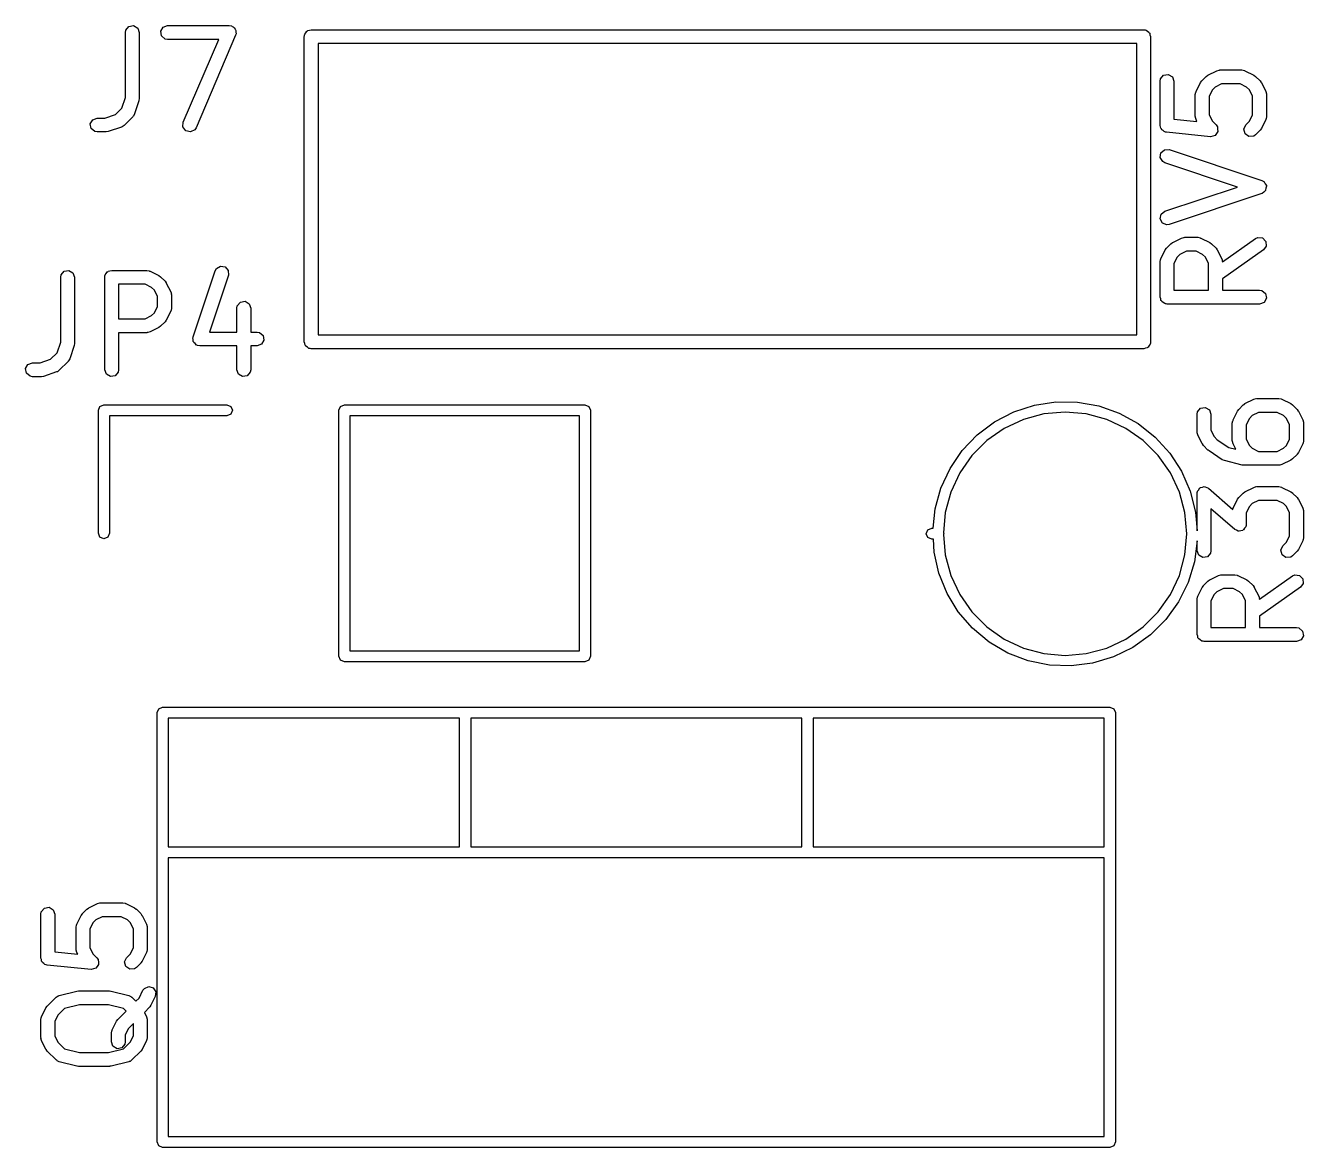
# Model space of a CAD drawing. Extents: x 10 to 287, y -200 to -10.
# Drawn here: x 96.61 to 110.43, y -58.96 to -46.83 of the extents above; entities that cross this region are included whole.
import ezdxf

# ---------------------------------------------------------------- set-up
doc = ezdxf.new("R2010")
doc.units = 0
doc.layers.add('BLACK', color=7, linetype='CONTINUOUS')

msp = doc.modelspace()

# ---------------------------------------------------------------- linework, layer by layer
at = {"layer": 'BLACK', "linetype": 'CONTINUOUS'}
for p, q in [((97.7292, -46.8405), (97.7797, -46.8315)), ((97.7797, -46.8315), (97.8241, -46.8572)), ((98.0994, -46.848), (98.1476, -46.8304)), ((98.1476, -46.8304), (98.8143, -46.8304)), ((98.8143, -46.8304), (98.8399, -46.8349)), ((97.6917, -46.9054), (97.6962, -46.8798)), ((97.6917, -47.6075), (97.6917, -46.9054)), ((97.6962, -46.8798), (97.7292, -46.8405)), ((97.8241, -46.8572), (97.8417, -46.9054)), ((97.8417, -46.9054), (97.8417, -47.6197)), ((98.0738, -46.8924), (98.0994, -46.848)), ((98.0827, -46.9429), (98.0738, -46.8924)), ((98.122, -46.9759), (98.0827, -46.9429)), ((98.8832, -46.935), (98.4547, -47.935)), ((98.8399, -46.8349), (98.8467, -46.8406)), ((98.8467, -46.8406), (98.8554, -46.8426)), ((98.8554, -46.8426), (98.8658, -46.8567)), ((98.8658, -46.8567), (98.8792, -46.8679)), ((98.8792, -46.8679), (98.8808, -46.8766)), ((98.8808, -46.8766), (98.8861, -46.8837)), ((98.8837, -46.9261), (98.8832, -46.935)), ((98.8881, -46.9184), (98.8837, -46.9261)), ((98.8861, -46.8837), (98.8851, -46.9012)), ((98.8851, -46.9012), (98.8881, -46.9184)), ((99.625, -46.95), (99.6267, -46.9403)), ((99.625, -50.25), (99.625, -46.95)), ((99.6261, -46.937), (99.6278, -46.9341)), ((99.6267, -46.9403), (99.6261, -46.937)), ((99.6278, -46.9341), (99.6295, -46.9243)), ((99.6295, -46.9243), (99.642, -46.9094)), ((99.642, -46.9094), (99.6518, -46.8925)), ((99.6518, -46.8925), (99.6581, -46.8902)), ((99.6581, -46.8902), (99.6625, -46.885)), ((99.6625, -46.885), (99.6817, -46.8817)), ((99.6817, -46.8817), (99.7, -46.875)), ((99.7, -46.875), (108.7, -46.875)), ((108.7, -46.875), (108.71, -46.8767)), ((108.71, -46.8767), (108.713, -46.8761)), ((108.713, -46.8761), (108.716, -46.8778)), ((108.716, -46.8778), (108.726, -46.8795)), ((108.726, -46.8795), (108.741, -46.892)), ((108.741, -46.892), (108.757, -46.9018)), ((108.757, -46.9018), (108.76, -46.9081)), ((108.76, -46.9081), (108.765, -46.9125)), ((108.765, -46.9125), (108.768, -46.9317)), ((108.768, -46.9317), (108.775, -46.95)), ((108.775, -46.95), (108.775, -50.25)), ((98.1476, -46.9804), (98.122, -46.9759)), ((98.7005, -46.9804), (98.1476, -46.9804)), ((98.3168, -47.8759), (98.7005, -46.9804)), ((99.775, -47.025), (99.775, -50.175)), ((108.625, -47.025), (99.775, -47.025)), ((108.625, -50.175), (108.625, -47.025)), ((108.882, -47.4077), (108.915, -47.3684)), ((108.915, -47.3684), (108.965, -47.3595)), ((108.965, -47.3595), (109.01, -47.3851)), ((109.01, -47.3851), (109.027, -47.4333)), ((109.328, -47.4279), (109.376, -47.3803)), ((109.376, -47.3803), (109.394, -47.3674)), ((109.394, -47.3674), (109.395, -47.3663)), ((109.395, -47.3663), (109.49, -47.3186)), ((109.49, -47.3186), (109.515, -47.3112)), ((109.515, -47.3112), (109.52, -47.3122)), ((109.52, -47.3122), (109.524, -47.3107)), ((109.524, -47.3107), (109.762, -47.3107)), ((109.762, -47.3107), (109.788, -47.3152)), ((109.788, -47.3152), (109.791, -47.3181)), ((109.791, -47.3181), (109.795, -47.3186)), ((109.795, -47.3186), (109.891, -47.3663)), ((109.891, -47.3663), (109.909, -47.3796)), ((109.909, -47.3796), (109.91, -47.3803)), ((109.91, -47.3803), (109.958, -47.4279)), ((108.877, -47.4333), (108.882, -47.4077)), ((108.877, -47.9095), (108.877, -47.4333)), ((109.027, -47.4333), (109.027, -47.8416)), ((109.266, -47.5426), (109.314, -47.4474)), ((109.314, -47.4474), (109.327, -47.4294)), ((109.327, -47.4294), (109.328, -47.4279)), ((109.473, -47.495), (109.443, -47.5254)), ((109.542, -47.4607), (109.473, -47.495)), ((109.744, -47.4607), (109.542, -47.4607)), ((109.813, -47.495), (109.744, -47.4607)), ((109.843, -47.5254), (109.813, -47.495)), ((109.958, -47.4279), (109.971, -47.4463)), ((109.971, -47.4463), (109.972, -47.4474)), ((109.972, -47.4474), (110.019, -47.5426)), ((97.6535, -47.722), (97.6917, -47.6075)), ((97.8378, -47.6434), (97.7902, -47.7863)), ((97.8417, -47.6197), (97.8378, -47.6418)), ((97.8378, -47.6418), (97.8378, -47.6434)), ((109.258, -47.5762), (109.263, -47.5505)), ((109.258, -47.8143), (109.258, -47.5762)), ((109.263, -47.5505), (109.266, -47.5471)), ((109.266, -47.5471), (109.266, -47.5426)), ((109.443, -47.5254), (109.408, -47.5939)), ((109.408, -47.5939), (109.408, -47.7966)), ((109.877, -47.5939), (109.843, -47.5254)), ((109.877, -47.7966), (109.877, -47.5939)), ((110.019, -47.5426), (110.027, -47.5676)), ((110.027, -47.5676), (110.026, -47.572)), ((110.026, -47.572), (110.027, -47.5762)), ((110.027, -47.5762), (110.027, -47.8143)), ((97.4688, -47.8304), (97.5833, -47.7922)), ((97.5833, -47.7922), (97.6535, -47.722)), ((97.7902, -47.7863), (97.7778, -47.8092)), ((109.408, -47.7966), (109.443, -47.8651)), ((109.843, -47.8651), (109.877, -47.7966)), ((97.3119, -47.8924), (97.3375, -47.848)), ((97.3208, -47.9429), (97.3119, -47.8924)), ((97.3375, -47.848), (97.3857, -47.8304)), ((97.3857, -47.8304), (97.4688, -47.8304)), ((97.6475, -47.9289), (97.5047, -47.9766)), ((97.651, -47.9262), (97.6475, -47.9289)), ((97.6555, -47.9258), (97.651, -47.9262)), ((97.6768, -47.9108), (97.6555, -47.9258)), ((97.7721, -47.8156), (97.6768, -47.9108)), ((97.774, -47.8115), (97.7721, -47.8156)), ((97.7778, -47.8092), (97.774, -47.8115)), ((98.3139, -47.9271), (98.3168, -47.8759)), ((98.3446, -47.9682), (98.3139, -47.9271)), ((98.4547, -47.935), (98.4404, -47.9567)), ((108.883, -47.9245), (108.877, -47.9095)), ((108.884, -47.9404), (108.883, -47.9245)), ((109.027, -47.8416), (109.276, -47.8665)), ((109.26, -47.8185), (109.258, -47.8143)), ((109.259, -47.8229), (109.26, -47.8185)), ((109.266, -47.8478), (109.259, -47.8229)), ((109.276, -47.8665), (109.266, -47.8478)), ((109.443, -47.8651), (109.482, -47.9041)), ((109.482, -47.9041), (109.497, -47.9254)), ((109.497, -47.9254), (109.497, -47.9259)), ((109.497, -47.9259), (109.497, -47.9263)), ((109.497, -47.9263), (109.499, -47.9515)), ((109.782, -47.9506), (109.804, -47.9041)), ((109.804, -47.9041), (109.843, -47.8651)), ((110.019, -47.8478), (109.972, -47.9431)), ((110.02, -47.8434), (110.019, -47.8478)), ((110.023, -47.8399), (110.02, -47.8434)), ((110.027, -47.8143), (110.023, -47.8399)), ((97.3601, -47.9759), (97.3208, -47.9429)), ((97.3857, -47.9804), (97.3601, -47.9759)), ((97.481, -47.9804), (97.3857, -47.9804)), ((97.4825, -47.9798), (97.481, -47.9804)), ((97.5047, -47.9766), (97.4825, -47.9798)), ((98.3946, -47.9799), (98.3446, -47.9682)), ((98.4404, -47.9567), (98.3946, -47.9799)), ((108.891, -47.9479), (108.884, -47.9404)), ((108.895, -47.9577), (108.891, -47.9479)), ((108.909, -47.9657), (108.895, -47.9577)), ((108.92, -47.9771), (108.909, -47.9657)), ((108.937, -47.9818), (108.92, -47.9771)), ((108.939, -47.9834), (108.937, -47.9818)), ((108.941, -47.9831), (108.939, -47.9834)), ((108.945, -47.9842), (108.941, -47.9831)), ((109.421, -48.0318), (108.945, -47.9842)), ((109.422, -48.0316), (109.421, -48.0318)), ((109.446, -48.0253), (109.422, -48.0319)), ((109.422, -48.0319), (109.422, -48.0316)), ((109.471, -48.0191), (109.446, -48.0253)), ((109.472, -48.0186), (109.471, -48.0187)), ((109.471, -48.0187), (109.471, -48.0191)), ((109.486, -47.9979), (109.472, -48.0186)), ((109.501, -47.9775), (109.486, -47.9979)), ((109.499, -47.9515), (109.501, -47.9766)), ((109.501, -47.9766), (109.501, -47.977)), ((109.501, -47.977), (109.501, -47.9775)), ((109.796, -48.0002), (109.782, -47.9506)), ((109.838, -48.0296), (109.796, -48.0002)), ((109.889, -48.0251), (109.838, -48.0296)), ((109.91, -48.0102), (109.889, -48.0251)), ((109.958, -47.9626), (109.91, -48.0102)), ((109.972, -47.9431), (109.958, -47.9611)), ((109.958, -47.9611), (109.958, -47.9626)), ((108.879, -48.2579), (108.886, -48.2071)), ((108.886, -48.2071), (108.925, -48.1731)), ((108.925, -48.1731), (108.976, -48.1717)), ((108.976, -48.1717), (109.976, -48.505)), ((108.906, -48.3016), (108.879, -48.2579)), ((108.929, -48.314), (108.906, -48.3016)), ((109.715, -48.5762), (108.929, -48.314)), ((108.929, -48.8384), (109.715, -48.5762)), ((109.976, -48.505), (109.999, -48.5174)), ((110.016, -48.6154), (109.998, -48.6302)), ((109.999, -48.5174), (110, -48.5193)), ((110, -48.5193), (110.002, -48.5201)), ((110.002, -48.5201), (110.013, -48.5409)), ((110.013, -48.5409), (110.026, -48.5612)), ((110.017, -48.6133), (110.016, -48.6154)), ((110.018, -48.6119), (110.017, -48.6133)), ((110.022, -48.5884), (110.018, -48.6119)), ((110.027, -48.5652), (110.022, -48.5884)), ((110.026, -48.5612), (110.026, -48.5633)), ((110.026, -48.5633), (110.027, -48.5652)), ((109.976, -48.6473), (108.976, -48.9807)), ((109.978, -48.646), (109.976, -48.6473)), ((109.98, -48.6459), (109.978, -48.646)), ((109.998, -48.6302), (109.98, -48.6459)), ((108.878, -48.9205), (108.888, -48.8703)), ((108.888, -48.8703), (108.929, -48.8384)), ((108.903, -48.9656), (108.878, -48.9205)), ((108.95, -48.9845), (108.903, -48.9656)), ((108.976, -48.9807), (108.95, -48.9845)), ((108.995, -49.1898), (109.013, -49.177)), ((109.013, -49.177), (109.014, -49.1758)), ((109.014, -49.1758), (109.109, -49.1282)), ((109.109, -49.1282), (109.134, -49.1207)), ((109.134, -49.1207), (109.139, -49.1218)), ((109.139, -49.1218), (109.143, -49.1202)), ((109.143, -49.1202), (109.286, -49.1202)), ((109.286, -49.1202), (109.311, -49.1248)), ((109.311, -49.1248), (109.315, -49.1276)), ((109.315, -49.1276), (109.319, -49.1282)), ((109.319, -49.1282), (109.414, -49.1758)), ((109.414, -49.1758), (109.433, -49.1891)), ((109.551, -49.3848), (109.909, -49.1338)), ((109.909, -49.1338), (109.933, -49.1228)), ((109.933, -49.1228), (109.984, -49.1273)), ((109.984, -49.1273), (110.02, -49.1636)), ((110.02, -49.1636), (110.025, -49.2147)), ((108.885, -49.3522), (108.933, -49.2569)), ((108.933, -49.2569), (108.946, -49.2389)), ((108.946, -49.2389), (108.947, -49.2374)), ((108.947, -49.2374), (108.995, -49.1898)), ((109.092, -49.3045), (109.062, -49.3349)), ((109.161, -49.2702), (109.092, -49.3045)), ((109.268, -49.2702), (109.161, -49.2702)), ((109.337, -49.3045), (109.268, -49.2702)), ((109.367, -49.3349), (109.337, -49.3045)), ((109.433, -49.1891), (109.434, -49.1898)), ((109.434, -49.1898), (109.482, -49.2374)), ((109.482, -49.2374), (109.494, -49.2558)), ((109.494, -49.2558), (109.496, -49.2569)), ((109.496, -49.2569), (109.543, -49.3522)), ((109.995, -49.2567), (109.551, -49.5676)), ((110.025, -49.2147), (109.995, -49.2567)), ((98.6746, -49.4581), (98.7183, -49.4313)), ((98.7183, -49.4313), (98.769, -49.4388)), ((98.769, -49.4388), (98.8031, -49.4772)), ((108.877, -49.3857), (108.882, -49.3601)), ((108.877, -49.7667), (108.877, -49.3857)), ((108.882, -49.3601), (108.885, -49.3566)), ((108.885, -49.3566), (108.885, -49.3522)), ((109.062, -49.3349), (109.027, -49.4034)), ((109.027, -49.4034), (109.027, -49.6917)), ((109.401, -49.4034), (109.367, -49.3349)), ((109.401, -49.6917), (109.401, -49.4034)), ((109.543, -49.3522), (109.551, -49.3771)), ((109.551, -49.3771), (109.55, -49.3815)), ((109.55, -49.3815), (109.551, -49.3848)), ((96.9917, -49.5524), (96.9962, -49.5267)), ((96.9917, -50.2545), (96.9917, -49.5524)), ((96.9962, -49.5267), (97.0292, -49.4874)), ((97.0292, -49.4874), (97.0797, -49.4785)), ((97.0797, -49.4785), (97.1241, -49.5042)), ((97.1241, -49.5042), (97.1417, -49.5524)), ((97.1417, -49.5524), (97.1417, -50.2667)), ((97.4679, -49.5524), (97.4696, -49.5426)), ((97.4679, -50.5524), (97.4679, -49.5524)), ((97.469, -49.5394), (97.4707, -49.5365)), ((97.4696, -49.5426), (97.469, -49.5394)), ((97.4707, -49.5365), (97.4724, -49.5267)), ((97.4724, -49.5267), (97.4849, -49.5118)), ((97.4849, -49.5118), (97.4946, -49.4949)), ((97.4946, -49.4949), (97.501, -49.4926)), ((97.501, -49.4926), (97.5054, -49.4874)), ((97.5054, -49.4874), (97.5245, -49.484)), ((97.5245, -49.484), (97.5429, -49.4774)), ((97.5429, -49.4774), (97.9238, -49.4774)), ((97.9238, -49.4774), (97.9495, -49.4819)), ((97.9495, -49.4819), (97.9529, -49.4848)), ((97.9529, -49.4848), (97.9574, -49.4853)), ((97.9574, -49.4853), (98.0526, -49.5329)), ((98.0526, -49.5329), (98.0706, -49.5463)), ((98.0706, -49.5463), (98.0721, -49.547)), ((98.0721, -49.547), (98.1197, -49.5946)), ((98.1197, -49.5946), (98.1326, -49.613)), ((98.4241, -50.1953), (98.6622, -49.481)), ((98.8045, -49.5285), (98.5993, -50.144)), ((98.6622, -49.481), (98.6746, -49.4581)), ((98.8031, -49.4772), (98.8045, -49.5285)), ((109.551, -49.5676), (109.551, -49.6917)), ((97.6179, -49.6274), (97.6179, -50.0012)), ((97.9061, -49.6274), (97.6179, -49.6274)), ((97.9746, -49.6616), (97.9061, -49.6274)), ((98.005, -49.692), (97.9746, -49.6616)), ((98.0393, -49.7606), (98.005, -49.692)), ((98.1326, -49.613), (98.1337, -49.6141)), ((98.1337, -49.6141), (98.1814, -49.7093)), ((98.1814, -49.7093), (98.1888, -49.7343)), ((98.1888, -49.7343), (98.1878, -49.7386)), ((109.027, -49.6917), (109.401, -49.6917)), ((109.551, -49.6917), (109.952, -49.6917)), ((109.952, -49.6917), (109.978, -49.6962)), ((109.978, -49.6962), (110.017, -49.7292)), ((110.017, -49.7292), (110.026, -49.7797)), ((98.005, -49.9365), (98.0393, -49.868)), ((98.0393, -49.868), (98.0393, -49.7606)), ((98.1878, -49.7386), (98.1893, -49.7429)), ((98.1893, -49.7429), (98.1893, -49.8857)), ((98.8964, -49.8857), (98.901, -49.8601)), ((98.901, -49.8601), (98.9339, -49.8208)), ((98.9339, -49.8208), (98.9845, -49.8119)), ((98.9845, -49.8119), (99.0289, -49.8375)), ((99.0289, -49.8375), (99.0464, -49.8857)), ((108.884, -49.785), (108.877, -49.7667)), ((108.887, -49.8042), (108.884, -49.785)), ((108.893, -49.8085), (108.887, -49.8042)), ((108.895, -49.8149), (108.893, -49.8085)), ((108.912, -49.8246), (108.895, -49.8149)), ((108.927, -49.8371), (108.912, -49.8246)), ((108.936, -49.8389), (108.927, -49.8371)), ((108.939, -49.8405), (108.936, -49.8389)), ((108.943, -49.8399), (108.939, -49.8405)), ((108.952, -49.8417), (108.943, -49.8399)), ((109.952, -49.8417), (108.952, -49.8417)), ((110.001, -49.8241), (109.952, -49.8417)), ((110.026, -49.7797), (110.001, -49.8241)), ((97.6179, -50.0012), (97.9061, -50.0012)), ((97.9061, -50.0012), (97.9746, -49.9669)), ((97.9746, -49.9669), (98.005, -49.9365)), ((98.1814, -49.9193), (98.1337, -50.0145)), ((98.1819, -49.9148), (98.1814, -49.9193)), ((98.1848, -49.9114), (98.1819, -49.9148)), ((98.1893, -49.8857), (98.1848, -49.9114)), ((98.8964, -50.144), (98.8964, -49.8857)), ((99.0464, -49.8857), (99.0464, -50.144)), ((97.9573, -50.1433), (97.9324, -50.1507)), ((98.0526, -50.0957), (97.9573, -50.1433)), ((98.0537, -50.0945), (98.0526, -50.0957)), ((98.0721, -50.0816), (98.0537, -50.0945)), ((98.1197, -50.034), (98.0721, -50.0816)), ((98.1204, -50.0325), (98.1197, -50.034)), ((98.1337, -50.0145), (98.1204, -50.0325)), ((98.5993, -50.144), (98.8964, -50.144)), ((99.0464, -50.144), (99.1143, -50.144)), ((99.1143, -50.144), (99.1399, -50.1486)), ((99.1399, -50.1486), (99.1792, -50.1815)), ((96.9535, -50.369), (96.9917, -50.2545)), ((97.1417, -50.2667), (97.1378, -50.2887)), ((97.9238, -50.1512), (97.6179, -50.1512)), ((97.6179, -50.1512), (97.6179, -50.5524)), ((97.928, -50.1497), (97.9238, -50.1512)), ((97.9324, -50.1507), (97.928, -50.1497)), ((98.4214, -50.206), (98.4242, -50.2011)), ((98.4249, -50.2262), (98.4214, -50.206)), ((98.4242, -50.2011), (98.4241, -50.1953)), ((98.4255, -50.2466), (98.4249, -50.2262)), ((98.4293, -50.2509), (98.4255, -50.2466)), ((98.4303, -50.2565), (98.4293, -50.2509)), ((98.446, -50.2697), (98.4303, -50.2565)), ((98.4595, -50.285), (98.446, -50.2697)), ((98.4652, -50.2858), (98.4595, -50.285)), ((98.4696, -50.2895), (98.4652, -50.2858)), ((99.1625, -50.2765), (99.1143, -50.294)), ((99.1881, -50.2321), (99.1625, -50.2765)), ((99.1792, -50.1815), (99.1881, -50.2321)), ((99.6317, -50.2683), (99.625, -50.25)), ((99.635, -50.2875), (99.6317, -50.2683)), ((99.775, -50.175), (108.625, -50.175)), ((108.77, -50.2757), (108.758, -50.2906)), ((108.772, -50.2659), (108.77, -50.2757)), ((108.774, -50.263), (108.772, -50.2659)), ((108.775, -50.25), (108.773, -50.2597)), ((108.773, -50.2597), (108.774, -50.263)), ((96.8833, -50.4392), (96.9535, -50.369)), ((97.1378, -50.2904), (97.0902, -50.4332)), ((97.1378, -50.2887), (97.1378, -50.2904)), ((98.4952, -50.294), (98.4696, -50.2895)), ((98.8964, -50.294), (98.4952, -50.294)), ((98.8964, -50.5524), (98.8964, -50.294)), ((99.1143, -50.294), (99.0464, -50.294)), ((99.0464, -50.294), (99.0464, -50.5524)), ((99.6402, -50.2918), (99.635, -50.2875)), ((99.6425, -50.2982), (99.6402, -50.2918)), ((99.6594, -50.308), (99.6425, -50.2982)), ((99.6743, -50.3205), (99.6594, -50.308)), ((99.6841, -50.3222), (99.6743, -50.3205)), ((99.687, -50.3239), (99.6841, -50.3222)), ((99.6903, -50.3233), (99.687, -50.3239)), ((99.7, -50.325), (99.6903, -50.3233)), ((108.7, -50.325), (99.7, -50.325)), ((108.718, -50.3183), (108.7, -50.325)), ((108.737, -50.315), (108.718, -50.3183)), ((108.742, -50.3098), (108.737, -50.315)), ((108.748, -50.3075), (108.742, -50.3098)), ((108.758, -50.2906), (108.748, -50.3075)), ((96.6119, -50.5394), (96.6375, -50.4949)), ((96.6208, -50.5899), (96.6119, -50.5394)), ((96.6375, -50.4949), (96.6857, -50.4774)), ((96.6857, -50.4774), (96.7688, -50.4774)), ((96.7688, -50.4774), (96.8833, -50.4392)), ((96.9768, -50.5578), (96.9555, -50.5727)), ((97.0721, -50.4626), (96.9768, -50.5578)), ((97.074, -50.4585), (97.0721, -50.4626)), ((97.0778, -50.4561), (97.074, -50.4585)), ((97.0902, -50.4332), (97.0778, -50.4561)), ((97.4854, -50.6006), (97.4679, -50.5524)), ((97.6179, -50.5524), (97.6133, -50.578)), ((98.914, -50.6006), (98.8964, -50.5524)), ((99.0464, -50.5524), (99.0419, -50.578)), ((96.6601, -50.6229), (96.6208, -50.5899)), ((96.6857, -50.6274), (96.6601, -50.6229)), ((96.781, -50.6274), (96.6857, -50.6274)), ((96.7825, -50.6268), (96.781, -50.6274)), ((96.8047, -50.6235), (96.7825, -50.6268)), ((96.9475, -50.5759), (96.8047, -50.6235)), ((96.951, -50.5731), (96.9475, -50.5759)), ((96.9555, -50.5727), (96.951, -50.5731)), ((97.5298, -50.6262), (97.4854, -50.6006)), ((97.5804, -50.6173), (97.5298, -50.6262)), ((97.6133, -50.578), (97.5804, -50.6173)), ((98.9584, -50.6262), (98.914, -50.6006)), ((99.0089, -50.6173), (98.9584, -50.6262)), ((99.0419, -50.578), (99.0089, -50.6173)), ((97.3989, -50.99), (97.4164, -50.9476)), ((97.4164, -50.9476), (97.4589, -50.93)), ((97.4589, -50.93), (98.7889, -50.93)), ((98.7889, -50.93), (98.8313, -50.9476)), ((98.8313, -50.9476), (98.8489, -50.99)), ((99.9989, -50.99), (100.016, -50.9476)), ((100.016, -50.9476), (100.059, -50.93)), ((100.059, -50.93), (102.659, -50.93)), ((102.659, -50.93), (102.701, -50.9476)), ((102.701, -50.9476), (102.719, -50.99)), ((107.296, -51.0067), (107.519, -50.9339)), ((107.519, -50.9339), (107.75, -50.8985)), ((107.75, -50.8985), (107.985, -50.9013)), ((107.985, -50.9013), (108.215, -50.9424)), ((108.215, -50.9424), (108.436, -51.0207)), ((109.282, -51.0077), (109.315, -50.9684)), ((109.315, -50.9684), (109.365, -50.9595)), ((109.365, -50.9595), (109.41, -50.9851)), ((109.728, -50.9803), (109.776, -50.9327)), ((109.776, -50.9327), (109.794, -50.9198)), ((109.794, -50.9198), (109.795, -50.9186)), ((109.795, -50.9186), (109.89, -50.871)), ((109.89, -50.871), (109.915, -50.8636)), ((109.915, -50.8636), (109.92, -50.8646)), ((109.92, -50.8646), (109.924, -50.8631)), ((109.924, -50.8631), (110.162, -50.8631)), ((110.162, -50.8631), (110.188, -50.8676)), ((110.188, -50.8676), (110.191, -50.8705)), ((110.191, -50.8705), (110.195, -50.871)), ((110.195, -50.871), (110.291, -50.9186)), ((110.291, -50.9186), (110.309, -50.932)), ((110.309, -50.932), (110.31, -50.9327)), ((110.31, -50.9327), (110.358, -50.9803)), ((97.3989, -52.32), (97.3989, -50.99)), ((98.7889, -51.05), (97.5189, -51.05)), ((97.5189, -51.05), (97.5189, -52.32)), ((98.8313, -51.0324), (98.7889, -51.05)), ((98.8489, -50.99), (98.8313, -51.0324)), ((99.9989, -53.65), (99.9989, -50.99)), ((100.119, -51.05), (100.119, -53.59)), ((102.599, -51.05), (100.119, -51.05)), ((102.599, -53.59), (102.599, -51.05)), ((102.719, -50.99), (102.719, -53.65)), ((106.901, -51.2556), (107.088, -51.1149)), ((107.088, -51.1149), (107.296, -51.0067)), ((107.4, -51.0893), (107.192, -51.1862)), ((107.622, -51.03), (107.4, -51.0893)), ((107.85, -51.01), (107.622, -51.03)), ((108.078, -51.03), (107.85, -51.01)), ((108.3, -51.0893), (108.078, -51.03)), ((108.508, -51.1862), (108.3, -51.0893)), ((108.436, -51.0207), (108.641, -51.1339)), ((109.277, -51.0333), (109.282, -51.0077)), ((109.277, -51.2238), (109.277, -51.0333)), ((109.41, -50.9851), (109.427, -51.0333)), ((109.427, -51.0333), (109.427, -51.2061)), ((109.658, -51.1286), (109.663, -51.1029)), ((109.663, -51.1029), (109.666, -51.0995)), ((109.666, -51.095), (109.714, -50.9998)), ((109.666, -51.0995), (109.666, -51.095)), ((109.714, -50.9998), (109.727, -50.9818)), ((109.727, -50.9818), (109.728, -50.9803)), ((109.843, -51.0778), (109.808, -51.1463)), ((109.873, -51.0474), (109.843, -51.0778)), ((109.942, -51.0131), (109.873, -51.0474)), ((110.144, -51.0131), (109.942, -51.0131)), ((110.213, -51.0474), (110.144, -51.0131)), ((110.243, -51.0778), (110.213, -51.0474)), ((110.277, -51.1463), (110.243, -51.0778)), ((110.358, -50.9803), (110.371, -50.9987)), ((110.371, -50.9987), (110.372, -50.9998)), ((110.372, -50.9998), (110.419, -51.095)), ((110.419, -51.095), (110.427, -51.12)), ((107.192, -51.1862), (107.005, -51.3176)), ((108.695, -51.3176), (108.508, -51.1862)), ((108.641, -51.1339), (108.825, -51.2792)), ((109.279, -51.228), (109.277, -51.2238)), ((109.278, -51.2324), (109.279, -51.228)), ((109.285, -51.2574), (109.278, -51.2324)), ((109.427, -51.2061), (109.462, -51.2746)), ((109.658, -51.319), (109.658, -51.1286)), ((109.808, -51.1463), (109.808, -51.3013)), ((110.277, -51.3013), (110.277, -51.1463)), ((110.427, -51.12), (110.426, -51.1244)), ((110.426, -51.1244), (110.427, -51.1286)), ((110.427, -51.1286), (110.427, -51.319)), ((106.739, -51.4251), (106.901, -51.2556)), ((107.005, -51.3176), (106.843, -51.4797)), ((108.857, -51.4797), (108.695, -51.3176)), ((108.825, -51.2792), (108.983, -51.4525)), ((109.333, -51.3526), (109.285, -51.2574)), ((109.334, -51.3537), (109.333, -51.3526)), ((109.347, -51.3721), (109.334, -51.3537)), ((109.395, -51.4197), (109.347, -51.3721)), ((109.462, -51.2746), (109.495, -51.3084)), ((109.495, -51.3084), (109.621, -51.3923)), ((109.66, -51.3233), (109.658, -51.319)), ((109.659, -51.3276), (109.66, -51.3233)), ((109.666, -51.3526), (109.659, -51.3276)), ((109.695, -51.4108), (109.666, -51.3526)), ((109.808, -51.3013), (109.843, -51.3699)), ((109.843, -51.3699), (109.873, -51.4003)), ((110.213, -51.4003), (110.243, -51.3699)), ((110.243, -51.3699), (110.277, -51.3013)), ((110.419, -51.3526), (110.372, -51.4478)), ((110.42, -51.3481), (110.419, -51.3526)), ((110.423, -51.3447), (110.42, -51.3481)), ((110.427, -51.319), (110.423, -51.3447)), ((106.607, -51.6187), (106.739, -51.4251)), ((106.843, -51.4797), (106.711, -51.6675)), ((108.989, -51.6675), (108.857, -51.4797)), ((108.983, -51.4525), (109.11, -51.6493)), ((109.398, -51.4212), (109.395, -51.4197)), ((109.406, -51.4291), (109.398, -51.4212)), ((109.549, -51.5243), (109.406, -51.4291)), ((109.549, -51.5244), (109.549, -51.5243)), ((109.572, -51.5347), (109.549, -51.5244)), ((109.621, -51.3923), (109.695, -51.4108)), ((109.873, -51.4003), (109.942, -51.4345)), ((109.942, -51.4345), (110.144, -51.4345)), ((110.144, -51.4345), (110.213, -51.4003)), ((110.291, -51.529), (110.195, -51.5766)), ((110.292, -51.5278), (110.291, -51.529)), ((110.31, -51.5149), (110.292, -51.5278)), ((110.358, -51.4673), (110.31, -51.5149)), ((110.372, -51.4478), (110.358, -51.4658)), ((110.358, -51.4658), (110.358, -51.4673)), ((106.508, -51.8312), (106.607, -51.6187)), ((106.711, -51.6675), (106.614, -51.8752)), ((109.086, -51.8752), (108.989, -51.6675)), ((109.11, -51.6493), (109.204, -51.8642)), ((109.763, -51.5823), (109.572, -51.5347)), ((109.766, -51.5819), (109.763, -51.5823)), ((109.781, -51.5845), (109.766, -51.5819)), ((110.162, -51.5845), (109.781, -51.5845)), ((110.166, -51.583), (110.162, -51.5845)), ((110.17, -51.584), (110.166, -51.583)), ((110.195, -51.5766), (110.17, -51.584)), ((106.445, -52.057), (106.508, -51.8312)), ((106.614, -51.8752), (106.555, -52.0967)), ((109.145, -52.0967), (109.086, -51.8752)), ((109.204, -51.8642), (109.261, -52.0914)), ((109.277, -51.8905), (109.279, -51.8794)), ((109.277, -52.2931), (109.277, -51.8905)), ((109.279, -51.8759), (109.28, -51.8733)), ((109.279, -51.8794), (109.279, -51.8759)), ((109.28, -51.8733), (109.282, -51.8648)), ((109.282, -51.8648), (109.295, -51.8493)), ((109.295, -51.8493), (109.305, -51.832)), ((109.305, -51.832), (109.311, -51.8301)), ((109.311, -51.8301), (109.315, -51.8255)), ((109.315, -51.8255), (109.335, -51.822)), ((109.335, -51.822), (109.354, -51.8155)), ((109.354, -51.8155), (109.36, -51.8177)), ((109.36, -51.8177), (109.365, -51.8166)), ((109.365, -51.8166), (109.383, -51.8267)), ((109.383, -51.8267), (109.402, -51.834)), ((109.402, -51.834), (109.662, -52.0615)), ((109.714, -51.9522), (109.727, -51.9342)), ((109.727, -51.9342), (109.728, -51.9327)), ((109.728, -51.9327), (109.776, -51.8851)), ((109.776, -51.8851), (109.794, -51.8722)), ((109.794, -51.8722), (109.795, -51.871)), ((109.795, -51.871), (109.89, -51.8234)), ((109.89, -51.8234), (109.915, -51.816)), ((109.915, -51.816), (109.92, -51.817)), ((109.92, -51.817), (109.924, -51.8155)), ((109.924, -51.8155), (110.162, -51.8155)), ((110.162, -51.8155), (110.188, -51.82)), ((110.188, -51.82), (110.191, -51.8229)), ((110.191, -51.8229), (110.195, -51.8234)), ((110.195, -51.8234), (110.291, -51.871)), ((110.291, -51.871), (110.309, -51.8844)), ((110.309, -51.8844), (110.31, -51.8851)), ((110.31, -51.8851), (110.358, -51.9327)), ((110.358, -51.9327), (110.371, -51.951)), ((106.423, -52.265), (106.445, -52.057)), ((109.684, -52.2803), (109.427, -52.0558)), ((109.427, -52.0558), (109.427, -52.5095)), ((109.662, -52.0615), (109.663, -52.0553)), ((109.663, -52.0553), (109.666, -52.0519)), ((109.666, -52.0474), (109.714, -51.9522)), ((109.666, -52.0519), (109.666, -52.0474)), ((109.843, -52.0301), (109.808, -52.0987)), ((109.873, -51.9997), (109.843, -52.0301)), ((109.942, -51.9655), (109.873, -51.9997)), ((110.144, -51.9655), (109.942, -51.9655)), ((110.213, -51.9997), (110.144, -51.9655)), ((110.243, -52.0301), (110.213, -51.9997)), ((110.277, -52.0987), (110.243, -52.0301)), ((110.371, -51.951), (110.372, -51.9522)), ((110.372, -51.9522), (110.419, -52.0474)), ((110.419, -52.0474), (110.427, -52.0724)), ((110.427, -52.0724), (110.426, -52.0767)), ((110.426, -52.0767), (110.427, -52.081)), ((110.427, -52.081), (110.427, -52.3667)), ((106.555, -52.0967), (106.536, -52.315)), ((109.165, -52.325), (109.145, -52.0967)), ((109.261, -52.0914), (109.277, -52.2931)), ((109.808, -52.0987), (109.808, -52.2238)), ((110.277, -52.349), (110.277, -52.0987)), ((97.4164, -52.3624), (97.3989, -52.32)), ((97.5189, -52.32), (97.5013, -52.3624)), ((106.35, -52.325), (106.368, -52.2826)), ((106.368, -52.3674), (106.35, -52.325)), ((106.368, -52.2826), (106.41, -52.265)), ((106.41, -52.265), (106.423, -52.265)), ((106.536, -52.315), (106.54, -52.325)), ((106.54, -52.325), (106.536, -52.335)), ((106.536, -52.335), (106.555, -52.5533)), ((109.145, -52.5533), (109.165, -52.325)), ((109.703, -52.2876), (109.684, -52.2803)), ((109.72, -52.2977), (109.703, -52.2876)), ((109.726, -52.2966), (109.72, -52.2977)), ((109.732, -52.2988), (109.726, -52.2966)), ((109.751, -52.2923), (109.732, -52.2988)), ((109.771, -52.2888), (109.751, -52.2923)), ((109.775, -52.2842), (109.771, -52.2888)), ((109.78, -52.2822), (109.775, -52.2842)), ((109.791, -52.2649), (109.78, -52.2822)), ((109.804, -52.2495), (109.791, -52.2649)), ((109.805, -52.241), (109.804, -52.2495)), ((109.807, -52.2384), (109.805, -52.241)), ((109.808, -52.2238), (109.806, -52.2349)), ((109.806, -52.2349), (109.807, -52.2384)), ((110.243, -52.4175), (110.277, -52.349)), ((97.4589, -52.38), (97.4164, -52.3624)), ((97.5013, -52.3624), (97.4589, -52.38)), ((106.41, -52.385), (106.368, -52.3674)), ((106.426, -52.385), (106.41, -52.385)), ((106.434, -52.524), (106.426, -52.385)), ((109.277, -52.4018), (109.248, -52.6272)), ((109.277, -52.5095), (109.277, -52.4018)), ((110.182, -52.503), (110.204, -52.4565)), ((110.204, -52.4565), (110.243, -52.4175)), ((110.372, -52.4954), (110.358, -52.5135)), ((110.419, -52.4002), (110.372, -52.4954)), ((110.42, -52.3958), (110.419, -52.4002)), ((110.423, -52.3923), (110.42, -52.3958)), ((110.427, -52.3667), (110.423, -52.3923)), ((106.485, -52.7526), (106.434, -52.524)), ((106.555, -52.5533), (106.614, -52.7748)), ((109.086, -52.7748), (109.145, -52.5533)), ((109.248, -52.6272), (109.18, -52.8514)), ((109.295, -52.5577), (109.277, -52.5095)), ((109.339, -52.5834), (109.295, -52.5577)), ((109.39, -52.5745), (109.339, -52.5834)), ((109.423, -52.5352), (109.39, -52.5745)), ((109.427, -52.5095), (109.423, -52.5352)), ((110.196, -52.5525), (110.182, -52.503)), ((110.238, -52.582), (110.196, -52.5525)), ((110.289, -52.5775), (110.238, -52.582)), ((110.31, -52.5626), (110.289, -52.5775)), ((110.358, -52.5149), (110.31, -52.5626)), ((110.358, -52.5135), (110.358, -52.5149)), ((106.574, -52.9698), (106.485, -52.7526)), ((109.509, -52.7758), (109.534, -52.7683)), ((109.534, -52.7683), (109.539, -52.7694)), ((109.539, -52.7694), (109.543, -52.7679)), ((109.543, -52.7679), (109.686, -52.7679)), ((109.686, -52.7679), (109.711, -52.7724)), ((109.711, -52.7724), (109.715, -52.7753)), ((110.309, -52.7814), (110.333, -52.7704)), ((110.333, -52.7704), (110.384, -52.7749)), ((106.614, -52.7748), (106.711, -52.9825)), ((108.989, -52.9825), (109.086, -52.7748)), ((109.18, -52.8514), (109.076, -53.0615)), ((109.285, -52.9998), (109.333, -52.9046)), ((109.333, -52.9046), (109.346, -52.8865)), ((109.346, -52.8865), (109.347, -52.8851)), ((109.347, -52.8851), (109.395, -52.8374)), ((109.395, -52.8374), (109.413, -52.8246)), ((109.413, -52.8246), (109.414, -52.8234)), ((109.414, -52.8234), (109.509, -52.7758)), ((109.715, -52.7753), (109.719, -52.7758)), ((109.719, -52.7758), (109.814, -52.8234)), ((109.814, -52.8234), (109.833, -52.8368)), ((109.833, -52.8368), (109.834, -52.8374)), ((109.834, -52.8374), (109.882, -52.8851)), ((109.882, -52.8851), (109.894, -52.9034)), ((109.894, -52.9034), (109.896, -52.9046)), ((109.896, -52.9046), (109.943, -52.9998)), ((109.951, -53.0324), (110.309, -52.7814)), ((110.395, -52.9043), (109.951, -53.2152)), ((110.384, -52.7749), (110.42, -52.8112)), ((110.425, -52.8623), (110.395, -52.9043)), ((110.42, -52.8112), (110.425, -52.8623)), ((106.696, -53.1696), (106.574, -52.9698)), ((106.711, -52.9825), (106.843, -53.1703)), ((108.857, -53.1703), (108.989, -52.9825)), ((109.277, -53.0333), (109.282, -53.0077)), ((109.277, -53.4143), (109.277, -53.0333)), ((109.282, -53.0077), (109.285, -53.0042)), ((109.285, -53.0042), (109.285, -52.9998)), ((109.462, -52.9825), (109.427, -53.051)), ((109.492, -52.9521), (109.462, -52.9825)), ((109.561, -52.9179), (109.492, -52.9521)), ((109.668, -52.9179), (109.561, -52.9179)), ((109.737, -52.9521), (109.668, -52.9179)), ((109.767, -52.9825), (109.737, -52.9521)), ((109.801, -53.051), (109.767, -52.9825)), ((109.943, -52.9998), (109.951, -53.0248)), ((109.951, -53.0248), (109.95, -53.0291)), ((109.95, -53.0291), (109.951, -53.0324)), ((106.849, -53.3467), (106.696, -53.1696)), ((106.843, -53.1703), (107.005, -53.3324)), ((108.695, -53.3324), (108.857, -53.1703)), ((109.076, -53.0615), (108.939, -53.2518)), ((109.427, -53.051), (109.427, -53.3393)), ((109.801, -53.3393), (109.801, -53.051)), ((108.939, -53.2518), (108.773, -53.4172)), ((109.951, -53.2152), (109.951, -53.3393)), ((107.03, -53.4964), (106.849, -53.3467)), ((107.005, -53.3324), (107.192, -53.4638)), ((107.192, -53.4638), (107.4, -53.5607)), ((108.3, -53.5607), (108.508, -53.4638)), ((108.508, -53.4638), (108.695, -53.3324)), ((108.773, -53.4172), (108.582, -53.5533)), ((109.284, -53.4326), (109.277, -53.4143)), ((109.287, -53.4518), (109.284, -53.4326)), ((109.293, -53.4561), (109.287, -53.4518)), ((109.295, -53.4625), (109.293, -53.4561)), ((109.312, -53.4722), (109.295, -53.4625)), ((109.427, -53.3393), (109.801, -53.3393)), ((109.951, -53.3393), (110.352, -53.3393)), ((110.352, -53.3393), (110.378, -53.3438)), ((110.378, -53.3438), (110.417, -53.3768)), ((110.426, -53.4273), (110.401, -53.4717)), ((110.417, -53.3768), (110.426, -53.4273)), ((100.119, -53.59), (102.599, -53.59)), ((107.232, -53.6146), (107.03, -53.4964)), ((107.4, -53.5607), (107.622, -53.62)), ((108.078, -53.62), (108.3, -53.5607)), ((108.582, -53.5533), (108.372, -53.6564)), ((109.327, -53.4848), (109.312, -53.4722)), ((109.336, -53.4865), (109.327, -53.4848)), ((109.339, -53.4881), (109.336, -53.4865)), ((109.343, -53.4876), (109.339, -53.4881)), ((109.352, -53.4893), (109.343, -53.4876)), ((110.352, -53.4893), (109.352, -53.4893)), ((110.401, -53.4717), (110.352, -53.4893)), ((100.016, -53.6924), (99.9989, -53.65)), ((100.059, -53.71), (100.016, -53.6924)), ((102.659, -53.71), (100.059, -53.71)), ((102.701, -53.6924), (102.659, -53.71)), ((102.719, -53.65), (102.701, -53.6924)), ((107.451, -53.6982), (107.232, -53.6146)), ((107.681, -53.7449), (107.451, -53.6982)), ((107.622, -53.62), (107.85, -53.64)), ((107.85, -53.64), (108.078, -53.62)), ((108.147, -53.7238), (107.915, -53.7535)), ((108.372, -53.6564), (108.147, -53.7238)), ((107.915, -53.7535), (107.681, -53.7449)), ((98.0339, -54.2596), (98.0514, -54.2172)), ((98.0339, -58.9006), (98.0339, -54.2596)), ((98.0514, -54.2172), (98.0939, -54.1996)), ((98.0939, -54.1996), (108.334, -54.1996)), ((108.334, -54.1996), (108.376, -54.2172)), ((108.376, -54.2172), (108.394, -54.2596)), ((108.394, -54.2596), (108.394, -58.9006)), ((98.1539, -54.3196), (98.1539, -55.7096)), ((101.304, -54.3196), (98.1539, -54.3196)), ((101.304, -55.7096), (101.304, -54.3196)), ((101.424, -54.3196), (101.424, -55.7096)), ((105.005, -54.3196), (101.424, -54.3196)), ((105.005, -55.7096), (105.005, -54.3196)), ((105.125, -54.3196), (105.125, -55.7096)), ((108.274, -54.3196), (105.125, -54.3196)), ((108.274, -55.7096), (108.274, -54.3196)), ((98.1539, -55.7096), (101.304, -55.7096)), ((101.424, -55.7096), (105.005, -55.7096)), ((105.125, -55.7096), (108.274, -55.7096)), ((108.274, -55.8296), (98.1539, -55.8296)), ((98.1539, -55.8296), (98.1539, -58.8406)), ((108.274, -58.8406), (108.274, -55.8296)), ((96.8149, -56.3731), (96.8654, -56.3642)), ((96.8654, -56.3642), (96.9098, -56.3899)), ((97.295, -56.371), (97.3903, -56.3234)), ((97.3903, -56.3234), (97.4152, -56.316)), ((97.4152, -56.316), (97.4196, -56.317)), ((97.4196, -56.317), (97.4238, -56.3155)), ((97.4238, -56.3155), (97.6619, -56.3155)), ((97.6619, -56.3155), (97.6876, -56.32)), ((97.6876, -56.32), (97.691, -56.3229)), ((97.691, -56.3229), (97.6954, -56.3234)), ((97.6954, -56.3234), (97.7907, -56.371)), ((96.7774, -56.4381), (96.7819, -56.4124)), ((96.7774, -56.9143), (96.7774, -56.4381)), ((96.7819, -56.4124), (96.8149, -56.3731)), ((96.9098, -56.3899), (96.9274, -56.4381)), ((96.9274, -56.4381), (96.9274, -56.8464)), ((97.1663, -56.5474), (97.2139, -56.4522)), ((97.2139, -56.4522), (97.2272, -56.4342)), ((97.2272, -56.4342), (97.2279, -56.4327)), ((97.2279, -56.4327), (97.2755, -56.3851)), ((97.2755, -56.3851), (97.2939, -56.3722)), ((97.2939, -56.3722), (97.295, -56.371)), ((97.373, -56.4997), (97.3426, -56.5301)), ((97.4415, -56.4655), (97.373, -56.4997)), ((97.6442, -56.4655), (97.4415, -56.4655)), ((97.7127, -56.4997), (97.6442, -56.4655)), ((97.7431, -56.5301), (97.7127, -56.4997)), ((97.7907, -56.371), (97.8087, -56.3844)), ((97.8087, -56.3844), (97.8102, -56.3851)), ((97.8102, -56.3851), (97.8578, -56.4327)), ((97.8578, -56.4327), (97.8707, -56.451)), ((97.8707, -56.451), (97.8718, -56.4522)), ((97.8718, -56.4522), (97.9195, -56.5474)), ((97.1583, -56.581), (97.1629, -56.5553)), ((97.1583, -56.819), (97.1583, -56.581)), ((97.1629, -56.5553), (97.1657, -56.5519)), ((97.1657, -56.5519), (97.1663, -56.5474)), ((97.3426, -56.5301), (97.3083, -56.5987)), ((97.3083, -56.5987), (97.3083, -56.8013)), ((97.7774, -56.5987), (97.7431, -56.5301)), ((97.7774, -56.8013), (97.7774, -56.5987)), ((97.9195, -56.5474), (97.9269, -56.5724)), ((97.9269, -56.5724), (97.9258, -56.5767)), ((97.9258, -56.5767), (97.9274, -56.581)), ((97.9274, -56.581), (97.9274, -56.819)), ((96.7828, -56.9293), (96.7774, -56.9143)), ((96.9274, -56.8464), (97.1756, -56.8712)), ((97.1599, -56.8233), (97.1583, -56.819)), ((97.1588, -56.8276), (97.1599, -56.8233)), ((97.1663, -56.8526), (97.1588, -56.8276)), ((97.1756, -56.8712), (97.1663, -56.8526)), ((97.3083, -56.8013), (97.3426, -56.8699)), ((97.3426, -56.8699), (97.3816, -56.9089)), ((97.3816, -56.9089), (97.3965, -56.9302)), ((97.6824, -56.9554), (97.7041, -56.9089)), ((97.7041, -56.9089), (97.7431, -56.8699)), ((97.7431, -56.8699), (97.7774, -56.8013)), ((97.9195, -56.8526), (97.8718, -56.9478)), ((97.92, -56.8481), (97.9195, -56.8526)), ((97.9229, -56.8447), (97.92, -56.8481)), ((97.9274, -56.819), (97.9229, -56.8447)), ((96.784, -56.9451), (96.7828, -56.9293)), ((96.7913, -56.9526), (96.784, -56.9451)), ((96.7949, -56.9625), (96.7913, -56.9526)), ((96.8087, -56.9705), (96.7949, -56.9625)), ((96.8198, -56.9819), (96.8087, -56.9705)), ((96.8367, -56.9866), (96.8198, -56.9819)), ((96.8394, -56.9881), (96.8367, -56.9866)), ((96.8411, -56.9878), (96.8394, -56.9881)), ((96.8449, -56.9889), (96.8411, -56.9878)), ((97.3211, -57.0365), (96.8449, -56.9889)), ((97.3216, -57.0364), (97.3211, -57.0365)), ((97.322, -57.0366), (97.3216, -57.0364)), ((97.3464, -57.0301), (97.322, -57.0366)), ((97.3708, -57.0239), (97.3464, -57.0301)), ((97.3711, -57.0235), (97.3708, -57.0239)), ((97.3716, -57.0233), (97.3711, -57.0235)), ((97.386, -57.0027), (97.3716, -57.0233)), ((97.4008, -56.9822), (97.386, -57.0027)), ((97.3965, -56.9302), (97.3966, -56.9307)), ((97.3966, -56.9307), (97.3969, -56.9311)), ((97.3969, -56.9311), (97.3988, -56.9562)), ((97.3988, -56.9562), (97.401, -56.9813)), ((97.401, -56.9813), (97.4007, -56.9817)), ((97.4007, -56.9817), (97.4008, -56.9822)), ((97.6957, -57.0049), (97.6824, -56.9554)), ((97.7377, -57.0343), (97.6957, -57.0049)), ((97.7888, -57.0299), (97.7377, -57.0343)), ((97.8102, -57.0149), (97.7888, -57.0299)), ((97.8578, -56.9673), (97.8102, -57.0149)), ((97.8585, -56.9658), (97.8578, -56.9673)), ((97.8718, -56.9478), (97.8585, -56.9658)), ((96.9422, -57.3374), (96.9635, -57.3225)), ((96.9635, -57.3225), (96.9709, -57.3219)), ((96.9709, -57.3219), (96.977, -57.3177)), ((96.977, -57.3177), (97.1675, -57.2701)), ((97.1675, -57.2701), (97.1825, -57.269)), ((97.1825, -57.269), (97.1857, -57.2679)), ((97.1857, -57.2679), (97.519, -57.2679)), ((97.519, -57.2679), (97.5338, -57.2705)), ((97.5338, -57.2705), (97.5372, -57.2701)), ((97.5372, -57.2701), (97.7277, -57.3177)), ((97.7277, -57.3177), (97.7515, -57.3283)), ((97.7515, -57.3283), (97.7558, -57.3343)), ((97.8384, -57.346), (97.8805, -57.2617)), ((97.8805, -57.2617), (97.8961, -57.2408)), ((97.8961, -57.2408), (97.9431, -57.2204)), ((97.9431, -57.2204), (97.9923, -57.235)), ((98.0147, -57.3288), (97.9671, -57.424)), ((97.9923, -57.235), (98.0206, -57.2778)), ((98.0206, -57.2778), (98.0147, -57.3288)), ((96.7853, -57.5474), (96.8329, -57.4522)), ((96.8329, -57.4522), (96.8463, -57.4342)), ((96.8463, -57.4342), (96.847, -57.4327)), ((96.847, -57.4327), (96.9422, -57.3374)), ((97.0336, -57.4582), (96.9616, -57.5301)), ((97.1949, -57.4179), (97.0336, -57.4582)), ((97.5098, -57.4179), (97.1949, -57.4179)), ((97.6712, -57.4582), (97.5098, -57.4179)), ((97.6987, -57.4857), (97.6712, -57.4582)), ((97.7558, -57.3343), (97.7626, -57.3374)), ((97.7626, -57.3374), (97.8048, -57.3796)), ((97.8048, -57.3796), (97.8384, -57.346)), ((97.953, -57.4435), (97.896, -57.5005)), ((97.9537, -57.442), (97.953, -57.4435)), ((97.9671, -57.424), (97.9537, -57.442)), ((96.7774, -57.581), (96.7819, -57.5553)), ((96.7774, -57.7714), (96.7774, -57.581)), ((96.7819, -57.5553), (96.7848, -57.5519)), ((96.7848, -57.5519), (96.7853, -57.5474)), ((96.9616, -57.5301), (96.9274, -57.5987)), ((96.9274, -57.5987), (96.9274, -57.7537)), ((97.5472, -57.6903), (97.5948, -57.595)), ((97.5948, -57.595), (97.6082, -57.577)), ((97.6082, -57.577), (97.6089, -57.5755)), ((97.6089, -57.5755), (97.6987, -57.4857)), ((97.896, -57.5005), (97.9195, -57.5474)), ((97.9195, -57.5474), (97.9269, -57.5724)), ((97.9269, -57.5724), (97.9258, -57.5767)), ((97.9258, -57.5767), (97.9274, -57.581)), ((97.9274, -57.581), (97.9274, -57.7714)), ((97.5393, -57.7238), (97.5438, -57.6982)), ((97.5393, -57.819), (97.5393, -57.7238)), ((97.5438, -57.6982), (97.5467, -57.6947)), ((97.5467, -57.6947), (97.5472, -57.6903)), ((97.7235, -57.673), (97.6893, -57.7415)), ((97.6893, -57.7415), (97.6893, -57.819)), ((97.7774, -57.6192), (97.7235, -57.673)), ((97.7774, -57.7537), (97.7774, -57.6192)), ((96.7789, -57.7756), (96.7774, -57.7714)), ((96.7779, -57.78), (96.7789, -57.7756)), ((96.7853, -57.805), (96.7779, -57.78)), ((96.8329, -57.9002), (96.7853, -57.805)), ((96.9274, -57.7537), (96.9616, -57.8222)), ((96.9616, -57.8222), (97.0336, -57.8942)), ((97.5568, -57.8673), (97.5393, -57.819)), ((97.6013, -57.8929), (97.5568, -57.8673)), ((97.6518, -57.884), (97.6013, -57.8929)), ((97.6848, -57.8447), (97.6518, -57.884)), ((97.6712, -57.8942), (97.7431, -57.8222)), ((97.6893, -57.819), (97.6848, -57.8447)), ((97.7431, -57.8222), (97.7774, -57.7537)), ((97.9195, -57.805), (97.8718, -57.9002)), ((97.92, -57.8005), (97.9195, -57.805)), ((97.9229, -57.7971), (97.92, -57.8005)), ((97.9274, -57.7714), (97.9229, -57.7971)), ((96.8341, -57.9013), (96.8329, -57.9002)), ((96.847, -57.9197), (96.8341, -57.9013)), ((96.9422, -58.0149), (96.847, -57.9197)), ((96.9489, -58.0181), (96.9422, -58.0149)), ((96.9533, -58.0241), (96.9489, -58.0181)), ((97.0336, -57.8942), (97.1949, -57.9345)), ((97.1949, -57.9345), (97.5098, -57.9345)), ((97.5098, -57.9345), (97.6712, -57.8942)), ((97.7626, -58.0149), (97.7412, -58.0299)), ((97.8578, -57.9197), (97.7626, -58.0149)), ((97.8585, -57.9182), (97.8578, -57.9197)), ((97.8718, -57.9002), (97.8585, -57.9182)), ((96.977, -58.0347), (96.9533, -58.0241)), ((97.1675, -58.0823), (96.977, -58.0347)), ((97.171, -58.0819), (97.1675, -58.0823)), ((97.1857, -58.0845), (97.171, -58.0819)), ((97.519, -58.0845), (97.1857, -58.0845)), ((97.5223, -58.0833), (97.519, -58.0845)), ((97.5372, -58.0823), (97.5223, -58.0833)), ((97.7277, -58.0347), (97.5372, -58.0823)), ((97.7338, -58.0305), (97.7277, -58.0347)), ((97.7412, -58.0299), (97.7338, -58.0305)), ((98.1539, -58.8406), (108.274, -58.8406)), ((98.0514, -58.943), (98.0339, -58.9006)), ((98.0939, -58.9606), (98.0514, -58.943)), ((108.334, -58.9606), (98.0939, -58.9606)), ((108.376, -58.943), (108.334, -58.9606)), ((108.394, -58.9006), (108.376, -58.943))]:
    msp.add_line(p, q, dxfattribs=at)

doc.saveas('drawing.dxf')
